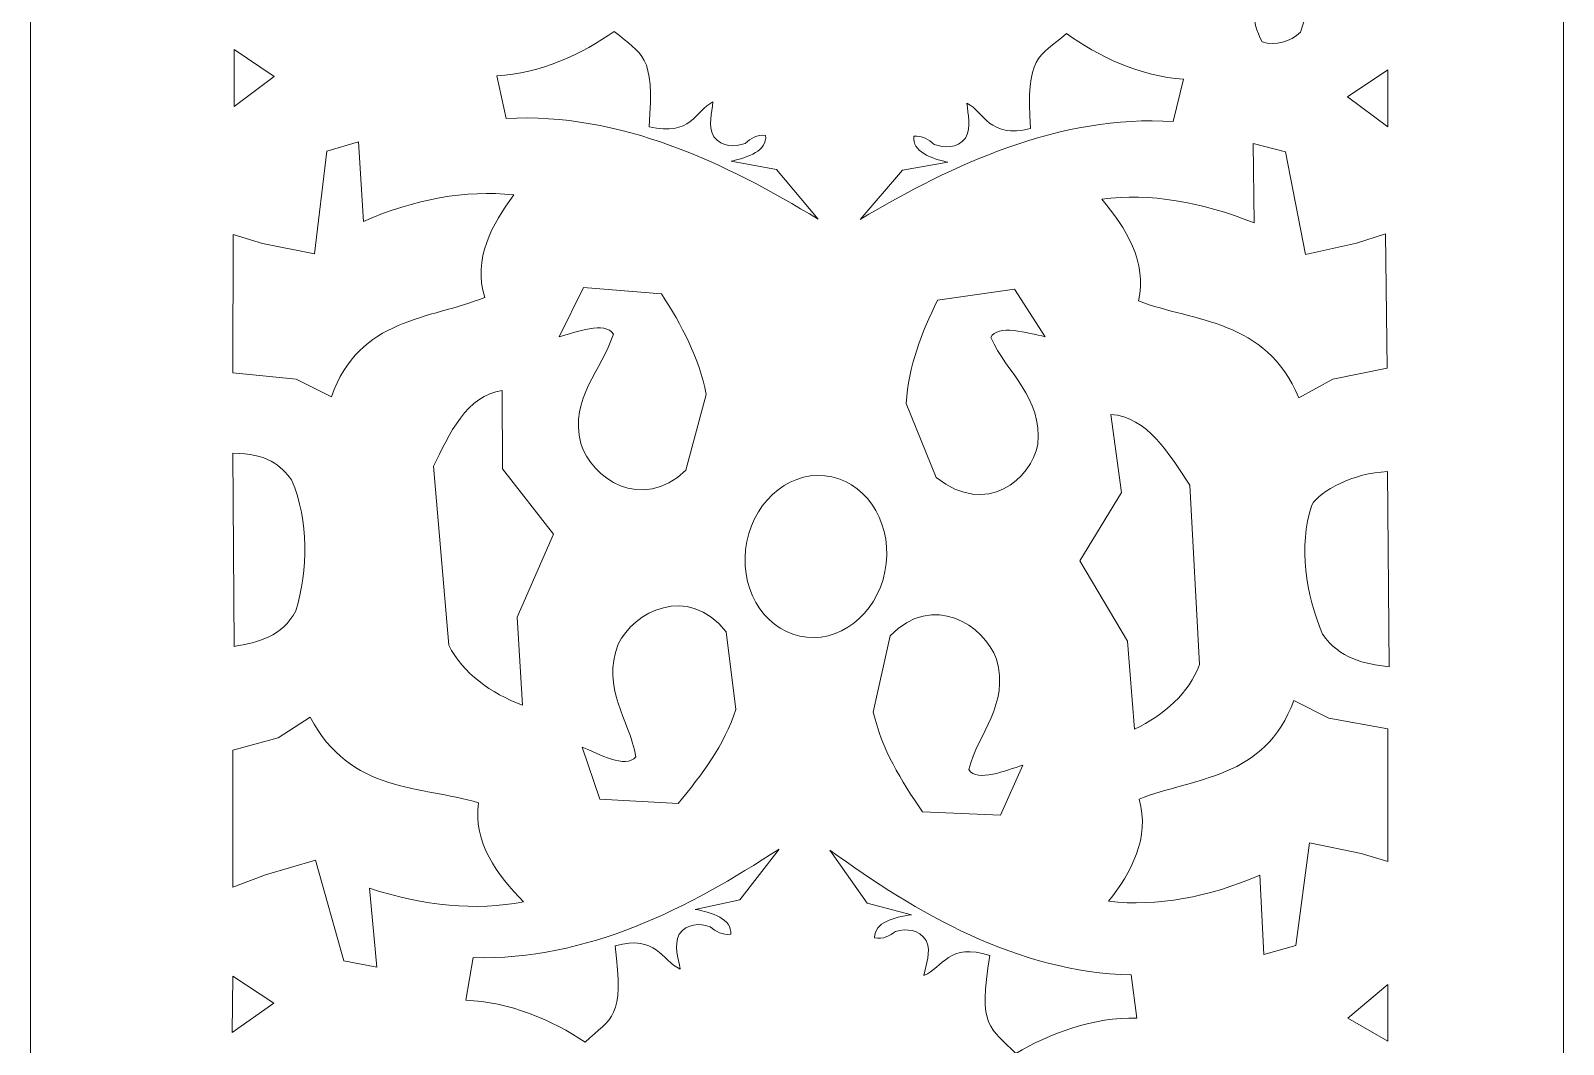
# Model space of a CAD drawing. Header units: centimetres. Extents: x -13.1 to 3.9, y -51.3 to 28.8.
# Drawn here: x -13.14 to 3.86, y 4.27 to 15.51 of the extents above; entities that cross this region are included whole.
import ezdxf

# ---------------------------------------------------------------- set-up
doc = ezdxf.new("R2010")
doc.units = ezdxf.units.CM
doc.header["$MEASUREMENT"] = 0
doc.layers.add('Katman 1', color=7, linetype='Continuous')

msp = doc.modelspace()

# ---------------------------------------------------------------- linework, layer by layer
at = {"layer": 'Katman 1', "color": 250, "lineweight": 20}
msp.add_lwpolyline([(-13.14415, -51.2871), (3.85585, -51.2871), (3.85585, 28.7129), (-13.14415, 28.7129), (-13.14415, -51.2871)], close=True, dxfattribs=at)
at = {"layer": 'Katman 1', "color": 250, "lineweight": 5}
for points, knots in [([(1.89184, 15.90169), (1.89184, 15.90169), (1.16885, 16.21557), (1.16885, 16.21557), (1.16885, 16.21557), (1.16885, 16.21557), (1.16885, 16.21557), (1.16885, 16.21557), (0.94071, 15.49601), (0.94071, 15.49601), (0.94071, 15.49601), (0.94071, 15.49601), (0.94071, 15.49601), (0.83187, 15.38743), (0.66237, 15.33955), (0.51442, 15.38734), (0.51442, 15.38734), (0.51442, 15.38734), (0.51442, 15.38734), (0.39299, 15.61403), (0.36474, 15.90612), (0.57729, 16.20033), (0.57729, 16.20033), (0.57729, 16.20033), (0.57729, 16.20033), (1.04234, 16.45269), (1.60718, 16.75003), (1.86796, 17.73861), (1.86796, 17.73861), (1.86796, 17.73861), (1.86796, 17.73861), (1.86796, 17.73861), (1.89184, 15.90169), (1.89184, 15.90169)], [0, 0, 0, 0, 0.09090909, 0.09090909, 0.09090909, 0.18181818, 0.18181818, 0.18181818, 0.27272727, 0.27272727, 0.27272727, 0.36363636, 0.36363636, 0.36363636, 0.45454545, 0.45454545, 0.45454545, 0.54545455, 0.54545455, 0.54545455, 0.63636364, 0.63636364, 0.63636364, 0.72727273, 0.72727273, 0.72727273, 0.81818182, 0.81818182, 0.81818182, 0.90909091, 0.90909091, 0.90909091, 1, 1, 1, 1]), ([(-4.41091, 13.42169), (-5.43196, 14.04381), (-6.60629, 14.60676), (-7.86842, 14.53867), (-7.86842, 14.53867), (-7.86842, 14.53867), (-7.86842, 14.53867), (-7.86842, 14.53867), (-7.97317, 15.01014), (-7.97317, 15.01014), (-7.97317, 15.01014), (-7.97317, 15.01014), (-7.97317, 15.01014), (-7.49786, 15.03381), (-7.02072, 15.25579), (-6.67023, 15.50441), (-6.67023, 15.50441), (-6.67023, 15.50441), (-6.67023, 15.50441), (-6.36238, 15.23772), (-6.21978, 15.25844), (-6.28521, 14.44608), (-6.28521, 14.44608), (-6.28521, 14.44608), (-6.28521, 14.44608), (-5.81808, 14.33461), (-5.77683, 14.61947), (-5.57613, 14.72343), (-5.57613, 14.72343), (-5.57613, 14.72343), (-5.57613, 14.72343), (-5.5878, 14.59247), (-5.63456, 14.47018), (-5.56691, 14.33453), (-5.56691, 14.33453), (-5.56691, 14.33453), (-5.56691, 14.33453), (-5.46802, 14.21777), (-5.33994, 14.21973), (-5.21878, 14.26191), (-5.21878, 14.26191), (-5.21878, 14.26191), (-5.21878, 14.26191), (-5.15566, 14.31448), (-5.0888, 14.36336), (-4.99181, 14.34996), (-4.99181, 14.34996), (-4.99181, 14.34996), (-4.99181, 14.34996), (-4.97557, 14.17934), (-5.18468, 14.10601), (-5.37587, 14.06552), (-5.37587, 14.06552), (-5.37587, 14.06552), (-5.37587, 14.06552), (-5.37587, 14.06552), (-4.87334, 13.97351), (-4.87334, 13.97351), (-4.87334, 13.97351), (-4.87334, 13.97351), (-4.87334, 13.97351), (-4.87334, 13.97351), (-4.41091, 13.42169), (-4.41091, 13.42169)], [0, 0, 0, 0, 0.04761905, 0.04761905, 0.04761905, 0.0952381, 0.0952381, 0.0952381, 0.14285714, 0.14285714, 0.14285714, 0.19047619, 0.19047619, 0.19047619, 0.23809524, 0.23809524, 0.23809524, 0.28571429, 0.28571429, 0.28571429, 0.33333333, 0.33333333, 0.33333333, 0.38095238, 0.38095238, 0.38095238, 0.42857143, 0.42857143, 0.42857143, 0.47619048, 0.47619048, 0.47619048, 0.52380952, 0.52380952, 0.52380952, 0.57142857, 0.57142857, 0.57142857, 0.61904762, 0.61904762, 0.61904762, 0.66666667, 0.66666667, 0.66666667, 0.71428571, 0.71428571, 0.71428571, 0.76190476, 0.76190476, 0.76190476, 0.80952381, 0.80952381, 0.80952381, 0.85714286, 0.85714286, 0.85714286, 0.9047619, 0.9047619, 0.9047619, 0.95238095, 0.95238095, 0.95238095, 1, 1, 1, 1]), ([(-3.94359, 13.41746), (-2.91361, 14.03067), (-1.73144, 14.58338), (-0.47027, 14.50434), (-0.47027, 14.50434), (-0.47027, 14.50434), (-0.47027, 14.50434), (-0.47027, 14.50434), (-0.3587, 14.97461), (-0.3587, 14.97461), (-0.3587, 14.97461), (-0.3587, 14.97461), (-0.3587, 14.97461), (-0.83367, 15.00257), (-1.3075, 15.22868), (-1.65454, 15.48015), (-1.65454, 15.48015), (-1.65454, 15.48015), (-1.65454, 15.48015), (-1.96619, 15.21657), (-2.1085, 15.23815), (-2.05459, 14.42551), (-2.05459, 14.42551), (-2.05459, 14.42551), (-2.05459, 14.42551), (-2.52339, 14.31797), (-2.56063, 14.60333), (-2.75988, 14.70895), (-2.75988, 14.70895), (-2.75988, 14.70895), (-2.75988, 14.70895), (-2.75002, 14.57789), (-2.70486, 14.45519), (-2.77449, 14.32015), (-2.77449, 14.32015), (-2.77449, 14.32015), (-2.77449, 14.32015), (-2.87497, 14.20423), (-3.00298, 14.20751), (-3.1237, 14.25065), (-3.1237, 14.25065), (-3.1237, 14.25065), (-3.1237, 14.25065), (-3.18605, 14.30385), (-3.25215, 14.35326), (-3.34919, 14.3407), (-3.34919, 14.3407), (-3.34919, 14.3407), (-3.34919, 14.3407), (-3.36792, 14.1702), (-3.16001, 14.09521), (-2.96941, 14.0528), (-2.96941, 14.0528), (-2.96941, 14.0528), (-2.96941, 14.0528), (-2.96941, 14.0528), (-3.47294, 13.96513), (-3.47294, 13.96513), (-3.47294, 13.96513), (-3.47294, 13.96513), (-3.47294, 13.96513), (-3.47294, 13.96513), (-3.94359, 13.41746), (-3.94359, 13.41746)], [0, 0, 0, 0, 0.04761905, 0.04761905, 0.04761905, 0.0952381, 0.0952381, 0.0952381, 0.14285714, 0.14285714, 0.14285714, 0.19047619, 0.19047619, 0.19047619, 0.23809524, 0.23809524, 0.23809524, 0.28571429, 0.28571429, 0.28571429, 0.33333333, 0.33333333, 0.33333333, 0.38095238, 0.38095238, 0.38095238, 0.42857143, 0.42857143, 0.42857143, 0.47619048, 0.47619048, 0.47619048, 0.52380952, 0.52380952, 0.52380952, 0.57142857, 0.57142857, 0.57142857, 0.61904762, 0.61904762, 0.61904762, 0.66666667, 0.66666667, 0.66666667, 0.71428571, 0.71428571, 0.71428571, 0.76190476, 0.76190476, 0.76190476, 0.80952381, 0.80952381, 0.80952381, 0.85714286, 0.85714286, 0.85714286, 0.9047619, 0.9047619, 0.9047619, 0.95238095, 0.95238095, 0.95238095, 1, 1, 1, 1]), ([(-10.88843, 14.67025), (-10.88843, 14.67025), (-10.44152, 15.00325), (-10.44152, 15.00325), (-10.44152, 15.00325), (-10.44152, 15.00325), (-10.44152, 15.00325), (-10.44152, 15.00325), (-10.88715, 15.30184), (-10.88715, 15.30184), (-10.88715, 15.30184), (-10.88715, 15.30184), (-10.88715, 15.30184), (-10.88715, 15.30184), (-10.88843, 14.67025), (-10.88843, 14.67025)], [0, 0, 0, 0, 0.2, 0.2, 0.2, 0.4, 0.4, 0.4, 0.6, 0.6, 0.6, 0.8, 0.8, 0.8, 1, 1, 1, 1]), ([(1.90868, 14.44543), (1.90868, 14.44543), (1.46179, 14.77844), (1.46179, 14.77844), (1.46179, 14.77844), (1.46179, 14.77844), (1.46179, 14.77844), (1.46179, 14.77844), (1.9074, 15.07702), (1.9074, 15.07702), (1.9074, 15.07702), (1.9074, 15.07702), (1.9074, 15.07702), (1.9074, 15.07702), (1.90868, 14.44543), (1.90868, 14.44543)], [0, 0, 0, 0, 0.2, 0.2, 0.2, 0.4, 0.4, 0.4, 0.6, 0.6, 0.6, 0.8, 0.8, 0.8, 1, 1, 1, 1]), ([(-9.85945, 14.17706), (-9.85945, 14.17706), (-9.50741, 14.27716), (-9.50741, 14.27716), (-9.50741, 14.27716), (-9.50741, 14.27716), (-9.50741, 14.27716), (-9.50741, 14.27716), (-9.45363, 13.39655), (-9.45363, 13.39655), (-9.45363, 13.39655), (-9.45363, 13.39655), (-9.45363, 13.39655), (-8.88443, 13.64208), (-8.32512, 13.74995), (-7.78317, 13.68948), (-7.78317, 13.68948), (-7.78317, 13.68948), (-7.78317, 13.68948), (-8.02719, 13.37064), (-8.23893, 12.98077), (-8.10827, 12.55333), (-8.10827, 12.55333), (-8.10827, 12.55333), (-8.10827, 12.55333), (-8.71228, 12.30613), (-9.50069, 12.33256), (-9.8079, 11.45035), (-9.8079, 11.45035), (-9.8079, 11.45035), (-9.8079, 11.45035), (-9.8079, 11.45035), (-10.19762, 11.64787), (-10.19762, 11.64787), (-10.19762, 11.64787), (-10.19762, 11.64787), (-10.19762, 11.64787), (-10.19762, 11.64787), (-10.90118, 11.71819), (-10.90118, 11.71819), (-10.90118, 11.71819), (-10.90118, 11.71819), (-10.90118, 11.71819), (-10.90118, 11.71819), (-10.89827, 13.25079), (-10.89827, 13.25079), (-10.89827, 13.25079), (-10.89827, 13.25079), (-10.89827, 13.25079), (-10.89827, 13.25079), (-10.57133, 13.15199), (-10.57133, 13.15199), (-10.57133, 13.15199), (-10.57133, 13.15199), (-10.57133, 13.15199), (-10.57133, 13.15199), (-9.99754, 13.03499), (-9.99754, 13.03499), (-9.99754, 13.03499), (-9.99754, 13.03499), (-9.99754, 13.03499), (-9.99754, 13.03499), (-9.85945, 14.17706), (-9.85945, 14.17706)], [0, 0, 0, 0, 0.04761905, 0.04761905, 0.04761905, 0.0952381, 0.0952381, 0.0952381, 0.14285714, 0.14285714, 0.14285714, 0.19047619, 0.19047619, 0.19047619, 0.23809524, 0.23809524, 0.23809524, 0.28571429, 0.28571429, 0.28571429, 0.33333333, 0.33333333, 0.33333333, 0.38095238, 0.38095238, 0.38095238, 0.42857143, 0.42857143, 0.42857143, 0.47619048, 0.47619048, 0.47619048, 0.52380952, 0.52380952, 0.52380952, 0.57142857, 0.57142857, 0.57142857, 0.61904762, 0.61904762, 0.61904762, 0.66666667, 0.66666667, 0.66666667, 0.71428571, 0.71428571, 0.71428571, 0.76190476, 0.76190476, 0.76190476, 0.80952381, 0.80952381, 0.80952381, 0.85714286, 0.85714286, 0.85714286, 0.9047619, 0.9047619, 0.9047619, 0.95238095, 0.95238095, 0.95238095, 1, 1, 1, 1]), ([(0.7757, 14.16646), (0.7757, 14.16646), (0.41653, 14.26037), (0.41653, 14.26037), (0.41653, 14.26037), (0.41653, 14.26037), (0.41653, 14.26037), (0.41653, 14.26037), (0.42694, 13.37947), (0.42694, 13.37947), (0.42694, 13.37947), (0.42694, 13.37947), (0.42694, 13.37947), (-0.15978, 13.61495), (-0.72676, 13.71311), (-1.26402, 13.6435), (-1.26402, 13.6435), (-1.26402, 13.6435), (-1.26402, 13.6435), (-0.99696, 13.32914), (-0.75693, 12.94321), (-0.85631, 12.51394), (-0.85631, 12.51394), (-0.85631, 12.51394), (-0.85631, 12.51394), (-0.23479, 12.27716), (0.55135, 12.31723), (0.92256, 11.44095), (0.92256, 11.44095), (0.92256, 11.44095), (0.92256, 11.44095), (0.92256, 11.44095), (1.29804, 11.64514), (1.29804, 11.64514), (1.29804, 11.64514), (1.29804, 11.64514), (1.29804, 11.64514), (1.29804, 11.64514), (1.90153, 11.76957), (1.90153, 11.76957), (1.90153, 11.76957), (1.90153, 11.76957), (1.90153, 11.76957), (1.90153, 11.76957), (1.88152, 13.25883), (1.88152, 13.25883), (1.88152, 13.25883), (1.88152, 13.25883), (1.88152, 13.25883), (1.88152, 13.25883), (1.56189, 13.15431), (1.56189, 13.15431), (1.56189, 13.15431), (1.56189, 13.15431), (1.56189, 13.15431), (1.56189, 13.15431), (0.99693, 13.02765), (0.99693, 13.02765), (0.99693, 13.02765), (0.99693, 13.02765), (0.99693, 13.02765), (0.99693, 13.02765), (0.7757, 14.16646), (0.7757, 14.16646)], [0, 0, 0, 0, 0.04761905, 0.04761905, 0.04761905, 0.0952381, 0.0952381, 0.0952381, 0.14285714, 0.14285714, 0.14285714, 0.19047619, 0.19047619, 0.19047619, 0.23809524, 0.23809524, 0.23809524, 0.28571429, 0.28571429, 0.28571429, 0.33333333, 0.33333333, 0.33333333, 0.38095238, 0.38095238, 0.38095238, 0.42857143, 0.42857143, 0.42857143, 0.47619048, 0.47619048, 0.47619048, 0.52380952, 0.52380952, 0.52380952, 0.57142857, 0.57142857, 0.57142857, 0.61904762, 0.61904762, 0.61904762, 0.66666667, 0.66666667, 0.66666667, 0.71428571, 0.71428571, 0.71428571, 0.76190476, 0.76190476, 0.76190476, 0.80952381, 0.80952381, 0.80952381, 0.85714286, 0.85714286, 0.85714286, 0.9047619, 0.9047619, 0.9047619, 0.95238095, 0.95238095, 0.95238095, 1, 1, 1, 1]), ([(-5.87542, 10.63655), (-5.87542, 10.63655), (-5.65155, 11.47497), (-5.65155, 11.47497), (-5.65155, 11.47497), (-5.65155, 11.47497), (-5.65155, 11.47497), (-5.73014, 11.89002), (-5.92307, 12.24026), (-6.14647, 12.59441), (-6.14647, 12.59441), (-6.14647, 12.59441), (-6.14647, 12.59441), (-6.14647, 12.59441), (-7.0128, 12.66261), (-7.0128, 12.66261), (-7.0128, 12.66261), (-7.0128, 12.66261), (-7.0128, 12.66261), (-7.0128, 12.66261), (-7.28358, 12.11621), (-7.28358, 12.11621), (-7.28358, 12.11621), (-7.28358, 12.11621), (-7.28358, 12.11621), (-7.09492, 12.1668), (-6.77225, 12.29342), (-6.6811, 12.14477), (-6.6811, 12.14477), (-6.6811, 12.14477), (-6.6811, 12.14477), (-6.80756, 11.73798), (-7.1659, 11.44922), (-7.04356, 10.93174), (-7.04356, 10.93174), (-7.04356, 10.93174), (-7.04356, 10.93174), (-6.92382, 10.55614), (-6.37557, 10.15805), (-5.87542, 10.63655)], [0, 0, 0, 0, 0.07692308, 0.07692308, 0.07692308, 0.15384615, 0.15384615, 0.15384615, 0.23076923, 0.23076923, 0.23076923, 0.30769231, 0.30769231, 0.30769231, 0.38461538, 0.38461538, 0.38461538, 0.46153846, 0.46153846, 0.46153846, 0.53846154, 0.53846154, 0.53846154, 0.61538462, 0.61538462, 0.61538462, 0.69230769, 0.69230769, 0.69230769, 0.76923077, 0.76923077, 0.76923077, 0.84615385, 0.84615385, 0.84615385, 0.92307692, 0.92307692, 0.92307692, 1, 1, 1, 1]), ([(-3.0989, 10.55562), (-3.0989, 10.55562), (-3.43179, 11.37668), (-3.43179, 11.37668), (-3.43179, 11.37668), (-3.43179, 11.37668), (-3.43179, 11.37668), (-3.40816, 11.79477), (-3.26188, 12.15572), (-3.08588, 12.52236), (-3.08588, 12.52236), (-3.08588, 12.52236), (-3.08588, 12.52236), (-3.08588, 12.52236), (-2.23181, 12.64442), (-2.23181, 12.64442), (-2.23181, 12.64442), (-2.23181, 12.64442), (-2.23181, 12.64442), (-2.23181, 12.64442), (-1.89083, 12.11718), (-1.89083, 12.11718), (-1.89083, 12.11718), (-1.89083, 12.11718), (-1.89083, 12.11718), (-2.08519, 12.15577), (-2.42301, 12.26174), (-2.49453, 12.1081), (-2.49453, 12.1081), (-2.49453, 12.1081), (-2.49453, 12.1081), (-2.31512, 11.71074), (-1.92043, 11.44555), (-1.97442, 10.92269), (-1.97442, 10.92269), (-1.97442, 10.92269), (-1.97442, 10.92269), (-2.04435, 10.54107), (-2.53818, 10.11032), (-3.0989, 10.55562)], [0, 0, 0, 0, 0.07692308, 0.07692308, 0.07692308, 0.15384615, 0.15384615, 0.15384615, 0.23076923, 0.23076923, 0.23076923, 0.30769231, 0.30769231, 0.30769231, 0.38461538, 0.38461538, 0.38461538, 0.46153846, 0.46153846, 0.46153846, 0.53846154, 0.53846154, 0.53846154, 0.61538462, 0.61538462, 0.61538462, 0.69230769, 0.69230769, 0.69230769, 0.76923077, 0.76923077, 0.76923077, 0.84615385, 0.84615385, 0.84615385, 0.92307692, 0.92307692, 0.92307692, 1, 1, 1, 1]), ([(-7.69039, 8.0289), (-8.04077, 8.16397), (-8.34791, 8.38292), (-8.50732, 8.69472), (-8.50732, 8.69472), (-8.50732, 8.69472), (-8.50732, 8.69472), (-8.50732, 8.69472), (-8.67523, 10.68211), (-8.67523, 10.68211), (-8.67523, 10.68211), (-8.67523, 10.68211), (-8.67523, 10.68211), (-8.50713, 11.0289), (-8.30456, 11.47412), (-7.91465, 11.52004), (-7.91465, 11.52004), (-7.91465, 11.52004), (-7.91465, 11.52004), (-7.91465, 11.52004), (-7.91031, 10.65071), (-7.91031, 10.65071), (-7.91031, 10.65071), (-7.91031, 10.65071), (-7.91031, 10.65071), (-7.91031, 10.65071), (-7.34494, 9.92785), (-7.34494, 9.92785), (-7.34494, 9.92785), (-7.34494, 9.92785), (-7.34494, 9.92785), (-7.34494, 9.92785), (-7.74705, 9.00459), (-7.74705, 9.00459), (-7.74705, 9.00459), (-7.74705, 9.00459), (-7.74705, 9.00459), (-7.74705, 9.00459), (-7.69039, 8.0289), (-7.69039, 8.0289)], [0, 0, 0, 0, 0.07692308, 0.07692308, 0.07692308, 0.15384615, 0.15384615, 0.15384615, 0.23076923, 0.23076923, 0.23076923, 0.30769231, 0.30769231, 0.30769231, 0.38461538, 0.38461538, 0.38461538, 0.46153846, 0.46153846, 0.46153846, 0.53846154, 0.53846154, 0.53846154, 0.61538462, 0.61538462, 0.61538462, 0.69230769, 0.69230769, 0.69230769, 0.76923077, 0.76923077, 0.76923077, 0.84615385, 0.84615385, 0.84615385, 0.92307692, 0.92307692, 0.92307692, 1, 1, 1, 1]), ([(-0.90042, 7.76429), (-0.57063, 7.9227), (-0.29511, 8.16156), (-0.17982, 8.48267), (-0.17982, 8.48267), (-0.17982, 8.48267), (-0.17982, 8.48267), (-0.17982, 8.48267), (-0.28863, 10.47217), (-0.28863, 10.47217), (-0.28863, 10.47217), (-0.28863, 10.47217), (-0.28863, 10.47217), (-0.50425, 10.8059), (-0.76773, 11.23512), (-1.16219, 11.25423), (-1.16219, 11.25423), (-1.16219, 11.25423), (-1.16219, 11.25423), (-1.16219, 11.25423), (-1.04578, 10.38866), (-1.04578, 10.38866), (-1.04578, 10.38866), (-1.04578, 10.38866), (-1.04578, 10.38866), (-1.04578, 10.38866), (-1.50795, 9.63067), (-1.50795, 9.63067), (-1.50795, 9.63067), (-1.50795, 9.63067), (-1.50795, 9.63067), (-1.50795, 9.63067), (-0.97966, 8.73916), (-0.97966, 8.73916), (-0.97966, 8.73916), (-0.97966, 8.73916), (-0.97966, 8.73916), (-0.97966, 8.73916), (-0.90042, 7.76429), (-0.90042, 7.76429)], [0, 0, 0, 0, 0.07692308, 0.07692308, 0.07692308, 0.15384615, 0.15384615, 0.15384615, 0.23076923, 0.23076923, 0.23076923, 0.30769231, 0.30769231, 0.30769231, 0.38461538, 0.38461538, 0.38461538, 0.46153846, 0.46153846, 0.46153846, 0.53846154, 0.53846154, 0.53846154, 0.61538462, 0.61538462, 0.61538462, 0.69230769, 0.69230769, 0.69230769, 0.76923077, 0.76923077, 0.76923077, 0.84615385, 0.84615385, 0.84615385, 0.92307692, 0.92307692, 0.92307692, 1, 1, 1, 1]), ([(-10.8875, 8.6823), (-10.8875, 8.6823), (-10.90029, 10.82443), (-10.90029, 10.82443), (-10.90029, 10.82443), (-10.90029, 10.82443), (-10.90029, 10.82443), (-10.5236, 10.8261), (-10.36505, 10.68553), (-10.25052, 10.52851), (-10.25052, 10.52851), (-10.25052, 10.52851), (-10.25052, 10.52851), (-10.05119, 10.06177), (-10.07066, 9.53541), (-10.2018, 9.07716), (-10.2018, 9.07716), (-10.2018, 9.07716), (-10.2018, 9.07716), (-10.35861, 8.78953), (-10.61729, 8.72656), (-10.8875, 8.6823)], [0, 0, 0, 0, 0.14285714, 0.14285714, 0.14285714, 0.28571429, 0.28571429, 0.28571429, 0.42857143, 0.42857143, 0.42857143, 0.57142857, 0.57142857, 0.57142857, 0.71428571, 0.71428571, 0.71428571, 0.85714286, 0.85714286, 0.85714286, 1, 1, 1, 1]), ([(-5.21407, 9.75548), (-5.15944, 10.25039), (-4.76589, 10.6175), (-4.33535, 10.5753), (-4.33535, 10.5753), (-4.33535, 10.5753), (-4.33535, 10.5753), (-3.90476, 10.53302), (-3.59992, 10.09751), (-3.65438, 9.60277), (-3.65438, 9.60277), (-3.65438, 9.60277), (-3.65438, 9.60277), (-3.7093, 9.108), (-4.10278, 8.74086), (-4.53348, 8.783), (-4.53348, 8.783), (-4.53348, 8.783), (-4.53348, 8.783), (-4.96401, 8.82539), (-5.26884, 9.26066), (-5.21407, 9.75548)], [0, 0, 0, 0, 0.14285714, 0.14285714, 0.14285714, 0.28571429, 0.28571429, 0.28571429, 0.42857143, 0.42857143, 0.42857143, 0.57142857, 0.57142857, 0.57142857, 0.71428571, 0.71428571, 0.71428571, 0.85714286, 0.85714286, 0.85714286, 1, 1, 1, 1]), ([(1.92405, 8.45633), (1.92405, 8.45633), (1.906, 10.6205), (1.906, 10.6205), (1.906, 10.6205), (1.906, 10.6205), (1.906, 10.6205), (1.52497, 10.60764), (1.16187, 10.40905), (1.0644, 10.24989), (1.0644, 10.24989), (1.0644, 10.24989), (1.0644, 10.24989), (0.91748, 9.78261), (0.9986, 9.26507), (1.18474, 8.8187), (1.18474, 8.8187), (1.18474, 8.8187), (1.18474, 8.8187), (1.37683, 8.54154), (1.64561, 8.48958), (1.92405, 8.45633)], [0, 0, 0, 0, 0.14285714, 0.14285714, 0.14285714, 0.28571429, 0.28571429, 0.28571429, 0.42857143, 0.42857143, 0.42857143, 0.57142857, 0.57142857, 0.57142857, 0.71428571, 0.71428571, 0.71428571, 0.85714286, 0.85714286, 0.85714286, 1, 1, 1, 1]), ([(-5.42941, 8.84339), (-5.42941, 8.84339), (-5.32113, 7.98265), (-5.32113, 7.98265), (-5.32113, 7.98265), (-5.32113, 7.98265), (-5.32113, 7.98265), (-5.45521, 7.5818), (-5.69393, 7.26052), (-5.96334, 6.93927), (-5.96334, 6.93927), (-5.96334, 6.93927), (-5.96334, 6.93927), (-5.96334, 6.93927), (-6.83095, 6.98713), (-6.83095, 6.98713), (-6.83095, 6.98713), (-6.83095, 6.98713), (-6.83095, 6.98713), (-6.83095, 6.98713), (-7.0253, 7.56464), (-7.0253, 7.56464), (-7.0253, 7.56464), (-7.0253, 7.56464), (-7.0253, 7.56464), (-6.84506, 7.48935), (-6.54261, 7.32091), (-6.43191, 7.45603), (-6.43191, 7.45603), (-6.43191, 7.45603), (-6.43191, 7.45603), (-6.50226, 7.87602), (-6.81826, 8.2099), (-6.62666, 8.70624), (-6.62666, 8.70624), (-6.62666, 8.70624), (-6.62666, 8.70624), (-6.45749, 9.06269), (-5.85997, 9.38416), (-5.42941, 8.84339)], [0, 0, 0, 0, 0.07692308, 0.07692308, 0.07692308, 0.15384615, 0.15384615, 0.15384615, 0.23076923, 0.23076923, 0.23076923, 0.30769231, 0.30769231, 0.30769231, 0.38461538, 0.38461538, 0.38461538, 0.46153846, 0.46153846, 0.46153846, 0.53846154, 0.53846154, 0.53846154, 0.61538462, 0.61538462, 0.61538462, 0.69230769, 0.69230769, 0.69230769, 0.76923077, 0.76923077, 0.76923077, 0.84615385, 0.84615385, 0.84615385, 0.92307692, 0.92307692, 0.92307692, 1, 1, 1, 1]), ([(-3.61147, 8.79774), (-3.61147, 8.79774), (-3.79774, 7.95197), (-3.79774, 7.95197), (-3.79774, 7.95197), (-3.79774, 7.95197), (-3.79774, 7.95197), (-3.70096, 7.53942), (-3.49251, 7.19542), (-3.25366, 6.84861), (-3.25366, 6.84861), (-3.25366, 6.84861), (-3.25366, 6.84861), (-3.25366, 6.84861), (-2.38571, 6.80894), (-2.38571, 6.80894), (-2.38571, 6.80894), (-2.38571, 6.80894), (-2.38571, 6.80894), (-2.38571, 6.80894), (-2.1397, 7.36408), (-2.1397, 7.36408), (-2.1397, 7.36408), (-2.1397, 7.36408), (-2.1397, 7.36408), (-2.32565, 7.30731), (-2.64218, 7.17005), (-2.74005, 7.31577), (-2.74005, 7.31577), (-2.74005, 7.31577), (-2.74005, 7.31577), (-2.63161, 7.72679), (-2.28682, 8.02718), (-2.43183, 8.54058), (-2.43183, 8.54058), (-2.43183, 8.54058), (-2.43183, 8.54058), (-2.56804, 8.91244), (-3.13325, 9.29266), (-3.61147, 8.79774)], [0, 0, 0, 0, 0.07692308, 0.07692308, 0.07692308, 0.15384615, 0.15384615, 0.15384615, 0.23076923, 0.23076923, 0.23076923, 0.30769231, 0.30769231, 0.30769231, 0.38461538, 0.38461538, 0.38461538, 0.46153846, 0.46153846, 0.46153846, 0.53846154, 0.53846154, 0.53846154, 0.61538462, 0.61538462, 0.61538462, 0.69230769, 0.69230769, 0.69230769, 0.76923077, 0.76923077, 0.76923077, 0.84615385, 0.84615385, 0.84615385, 0.92307692, 0.92307692, 0.92307692, 1, 1, 1, 1]), ([(0.88878, 5.36384), (0.88878, 5.36384), (0.5346, 5.2649), (0.5346, 5.2649), (0.5346, 5.2649), (0.5346, 5.2649), (0.5346, 5.2649), (0.5346, 5.2649), (0.49031, 6.14312), (0.49031, 6.14312), (0.49031, 6.14312), (0.49031, 6.14312), (0.49031, 6.14312), (-0.08304, 5.89948), (-0.64513, 5.79303), (-1.18796, 5.85438), (-1.18796, 5.85438), (-1.18796, 5.85438), (-1.18796, 5.85438), (-0.93989, 6.17184), (-0.72317, 6.56019), (-0.84968, 6.98674), (-0.84968, 6.98674), (-0.84968, 6.98674), (-0.84968, 6.98674), (-0.24137, 7.2322), (0.54883, 7.20404), (0.86655, 8.08308), (0.86655, 8.08308), (0.86655, 8.08308), (0.86655, 8.08308), (0.86655, 8.08308), (1.2553, 7.88537), (1.2553, 7.88537), (1.2553, 7.88537), (1.2553, 7.88537), (1.2553, 7.88537), (1.2553, 7.88537), (1.90786, 7.76581), (1.90786, 7.76581), (1.90786, 7.76581), (1.90786, 7.76581), (1.90786, 7.76581), (1.90786, 7.76581), (1.90786, 6.29549), (1.90786, 6.29549), (1.90786, 6.29549), (1.90786, 6.29549), (1.90786, 6.29549), (1.90786, 6.29549), (1.61366, 6.3847), (1.61366, 6.3847), (1.61366, 6.3847), (1.61366, 6.3847), (1.61366, 6.3847), (1.61366, 6.3847), (1.03958, 6.50261), (1.03958, 6.50261), (1.03958, 6.50261), (1.03958, 6.50261), (1.03958, 6.50261), (1.03958, 6.50261), (0.88878, 5.36384), (0.88878, 5.36384)], [0, 0, 0, 0, 0.04761905, 0.04761905, 0.04761905, 0.0952381, 0.0952381, 0.0952381, 0.14285714, 0.14285714, 0.14285714, 0.19047619, 0.19047619, 0.19047619, 0.23809524, 0.23809524, 0.23809524, 0.28571429, 0.28571429, 0.28571429, 0.33333333, 0.33333333, 0.33333333, 0.38095238, 0.38095238, 0.38095238, 0.42857143, 0.42857143, 0.42857143, 0.47619048, 0.47619048, 0.47619048, 0.52380952, 0.52380952, 0.52380952, 0.57142857, 0.57142857, 0.57142857, 0.61904762, 0.61904762, 0.61904762, 0.66666667, 0.66666667, 0.66666667, 0.71428571, 0.71428571, 0.71428571, 0.76190476, 0.76190476, 0.76190476, 0.80952381, 0.80952381, 0.80952381, 0.85714286, 0.85714286, 0.85714286, 0.9047619, 0.9047619, 0.9047619, 0.95238095, 0.95238095, 0.95238095, 1, 1, 1, 1]), ([(-9.66928, 5.19239), (-9.66928, 5.19239), (-9.30272, 5.1227), (-9.30272, 5.1227), (-9.30272, 5.1227), (-9.30272, 5.1227), (-9.30272, 5.1227), (-9.30272, 5.1227), (-9.3863, 5.99934), (-9.3863, 5.99934), (-9.3863, 5.99934), (-9.3863, 5.99934), (-9.3863, 5.99934), (-8.78102, 5.80371), (-8.20678, 5.74373), (-7.676, 5.84878), (-7.676, 5.84878), (-7.676, 5.84878), (-7.676, 5.84878), (-7.96887, 6.14417), (-8.24066, 6.51263), (-8.17693, 6.94686), (-8.17693, 6.94686), (-8.17693, 6.94686), (-8.17693, 6.94686), (-8.81735, 7.14131), (-9.59897, 7.04914), (-10.04233, 7.89736), (-10.04233, 7.89736), (-10.04233, 7.89736), (-10.04233, 7.89736), (-10.04233, 7.89736), (-10.40013, 7.66907), (-10.40013, 7.66907), (-10.40013, 7.66907), (-10.40013, 7.66907), (-10.40013, 7.66907), (-10.40013, 7.66907), (-10.90315, 7.52967), (-10.90315, 7.52967), (-10.90315, 7.52967), (-10.90315, 7.52967), (-10.90315, 7.52967), (-10.90315, 7.52967), (-10.90313, 6.01057), (-10.90313, 6.01057), (-10.90313, 6.01057), (-10.90313, 6.01057), (-10.90313, 6.01057), (-10.90313, 6.01057), (-10.53816, 6.14808), (-10.53816, 6.14808), (-10.53816, 6.14808), (-10.53816, 6.14808), (-10.53816, 6.14808), (-10.53816, 6.14808), (-9.98472, 6.31192), (-9.98472, 6.31192), (-9.98472, 6.31192), (-9.98472, 6.31192), (-9.98472, 6.31192), (-9.98472, 6.31192), (-9.66928, 5.19239), (-9.66928, 5.19239)], [0, 0, 0, 0, 0.04761905, 0.04761905, 0.04761905, 0.0952381, 0.0952381, 0.0952381, 0.14285714, 0.14285714, 0.14285714, 0.19047619, 0.19047619, 0.19047619, 0.23809524, 0.23809524, 0.23809524, 0.28571429, 0.28571429, 0.28571429, 0.33333333, 0.33333333, 0.33333333, 0.38095238, 0.38095238, 0.38095238, 0.42857143, 0.42857143, 0.42857143, 0.47619048, 0.47619048, 0.47619048, 0.52380952, 0.52380952, 0.52380952, 0.57142857, 0.57142857, 0.57142857, 0.61904762, 0.61904762, 0.61904762, 0.66666667, 0.66666667, 0.66666667, 0.71428571, 0.71428571, 0.71428571, 0.76190476, 0.76190476, 0.76190476, 0.80952381, 0.80952381, 0.80952381, 0.85714286, 0.85714286, 0.85714286, 0.9047619, 0.9047619, 0.9047619, 0.95238095, 0.95238095, 0.95238095, 1, 1, 1, 1]), ([(-4.84379, 6.43358), (-5.831, 5.78546), (-6.97412, 5.19313), (-8.23632, 5.23057), (-8.23632, 5.23057), (-8.23632, 5.23057), (-8.23632, 5.23057), (-8.23632, 5.23057), (-8.31744, 4.75584), (-8.31744, 4.75584), (-8.31744, 4.75584), (-8.31744, 4.75584), (-8.31744, 4.75584), (-7.84214, 4.74369), (-7.35533, 4.5329), (-6.99345, 4.29259), (-6.99345, 4.29259), (-6.99345, 4.29259), (-6.99345, 4.29259), (-6.69986, 4.56687), (-6.55661, 4.54985), (-6.66197, 5.36196), (-6.66197, 5.36196), (-6.66197, 5.36196), (-6.66197, 5.36196), (-6.20171, 5.48484), (-6.14647, 5.20066), (-5.94117, 5.10123), (-5.94117, 5.10123), (-5.94117, 5.10123), (-5.94117, 5.10123), (-5.95909, 5.23227), (-6.012, 5.3537), (-5.95127, 5.49123), (-5.95127, 5.49123), (-5.95127, 5.49123), (-5.95127, 5.49123), (-5.85821, 5.61051), (-5.73054, 5.61155), (-5.60773, 5.57249), (-5.60773, 5.57249), (-5.60773, 5.57249), (-5.60773, 5.57249), (-5.54236, 5.52123), (-5.47291, 5.47384), (-5.37698, 5.48964), (-5.37698, 5.48964), (-5.37698, 5.48964), (-5.37698, 5.48964), (-5.3692, 5.66093), (-5.58121, 5.72927), (-5.77409, 5.76522), (-5.77409, 5.76522), (-5.77409, 5.76522), (-5.77409, 5.76522), (-5.77409, 5.76522), (-5.27743, 5.86971), (-5.27743, 5.86971), (-5.27743, 5.86971), (-5.27743, 5.86971), (-5.27743, 5.86971), (-5.27743, 5.86971), (-4.84379, 6.43358), (-4.84379, 6.43358)], [0, 0, 0, 0, 0.04761905, 0.04761905, 0.04761905, 0.0952381, 0.0952381, 0.0952381, 0.14285714, 0.14285714, 0.14285714, 0.19047619, 0.19047619, 0.19047619, 0.23809524, 0.23809524, 0.23809524, 0.28571429, 0.28571429, 0.28571429, 0.33333333, 0.33333333, 0.33333333, 0.38095238, 0.38095238, 0.38095238, 0.42857143, 0.42857143, 0.42857143, 0.47619048, 0.47619048, 0.47619048, 0.52380952, 0.52380952, 0.52380952, 0.57142857, 0.57142857, 0.57142857, 0.61904762, 0.61904762, 0.61904762, 0.66666667, 0.66666667, 0.66666667, 0.71428571, 0.71428571, 0.71428571, 0.76190476, 0.76190476, 0.76190476, 0.80952381, 0.80952381, 0.80952381, 0.85714286, 0.85714286, 0.85714286, 0.9047619, 0.9047619, 0.9047619, 0.95238095, 0.95238095, 0.95238095, 1, 1, 1, 1]), ([(-4.27833, 6.42195), (-3.318, 5.72145), (-2.1998, 5.06784), (-0.9378, 5.037), (-0.9378, 5.037), (-0.9378, 5.037), (-0.9378, 5.037), (-0.9378, 5.037), (-0.87592, 4.5585), (-0.87592, 4.5585), (-0.87592, 4.5585), (-0.87592, 4.5585), (-0.87592, 4.5585), (-1.35088, 4.57184), (-1.8457, 4.3877), (-2.21673, 4.16704), (-2.21673, 4.16704), (-2.21673, 4.16704), (-2.21673, 4.16704), (-2.49922, 4.45708), (-2.643, 4.44775), (-2.50507, 5.25321), (-2.50507, 5.25321), (-2.50507, 5.25321), (-2.50507, 5.25321), (-2.95997, 5.40092), (-3.02656, 5.11989), (-3.23565, 5.03193), (-3.23565, 5.03193), (-3.23565, 5.03193), (-3.23565, 5.03193), (-3.21218, 5.16183), (-3.15484, 5.28012), (-3.20979, 5.4207), (-3.20979, 5.4207), (-3.20979, 5.4207), (-3.20979, 5.4207), (-3.29773, 5.54507), (-3.42541, 5.55299), (-3.54987, 5.5203), (-3.54987, 5.5203), (-3.54987, 5.5203), (-3.54987, 5.5203), (-3.61714, 5.47295), (-3.68808, 5.42927), (-3.78364, 5.45036), (-3.78364, 5.45036), (-3.78364, 5.45036), (-3.78364, 5.45036), (-3.78435, 5.62186), (-3.56977, 5.67861), (-3.3756, 5.70415), (-3.3756, 5.70415), (-3.3756, 5.70415), (-3.3756, 5.70415), (-3.3756, 5.70415), (-3.8677, 5.83533), (-3.8677, 5.83533), (-3.8677, 5.83533), (-3.8677, 5.83533), (-3.8677, 5.83533), (-3.8677, 5.83533), (-4.27833, 6.42195), (-4.27833, 6.42195)], [0, 0, 0, 0, 0.04761905, 0.04761905, 0.04761905, 0.0952381, 0.0952381, 0.0952381, 0.14285714, 0.14285714, 0.14285714, 0.19047619, 0.19047619, 0.19047619, 0.23809524, 0.23809524, 0.23809524, 0.28571429, 0.28571429, 0.28571429, 0.33333333, 0.33333333, 0.33333333, 0.38095238, 0.38095238, 0.38095238, 0.42857143, 0.42857143, 0.42857143, 0.47619048, 0.47619048, 0.47619048, 0.52380952, 0.52380952, 0.52380952, 0.57142857, 0.57142857, 0.57142857, 0.61904762, 0.61904762, 0.61904762, 0.66666667, 0.66666667, 0.66666667, 0.71428571, 0.71428571, 0.71428571, 0.76190476, 0.76190476, 0.76190476, 0.80952381, 0.80952381, 0.80952381, 0.85714286, 0.85714286, 0.85714286, 0.9047619, 0.9047619, 0.9047619, 0.95238095, 0.95238095, 0.95238095, 1, 1, 1, 1]), ([(-10.90814, 4.40049), (-10.90814, 4.40049), (-10.44853, 4.7249), (-10.44853, 4.7249), (-10.44853, 4.7249), (-10.44853, 4.7249), (-10.44853, 4.7249), (-10.44853, 4.7249), (-10.90181, 5.02503), (-10.90181, 5.02503), (-10.90181, 5.02503), (-10.90181, 5.02503), (-10.90181, 5.02503), (-10.90181, 5.02503), (-10.90814, 4.40049), (-10.90814, 4.40049)], [0, 0, 0, 0, 0.2, 0.2, 0.2, 0.4, 0.4, 0.4, 0.6, 0.6, 0.6, 0.8, 0.8, 0.8, 1, 1, 1, 1]), ([(1.90786, 4.92973), (1.90786, 4.92973), (1.46675, 4.55816), (1.46675, 4.55816), (1.46675, 4.55816), (1.46675, 4.55816), (1.46675, 4.55816), (1.46675, 4.55816), (1.90787, 4.30254), (1.90787, 4.30254), (1.90787, 4.30254), (1.90787, 4.30254), (1.90787, 4.30254), (1.90787, 4.30254), (1.90786, 4.92973), (1.90786, 4.92973)], [0, 0, 0, 0, 0.2, 0.2, 0.2, 0.4, 0.4, 0.4, 0.6, 0.6, 0.6, 0.8, 0.8, 0.8, 1, 1, 1, 1])]:
    msp.add_open_spline(points, degree=3, knots=knots, dxfattribs=at)

doc.saveas('drawing.dxf')
